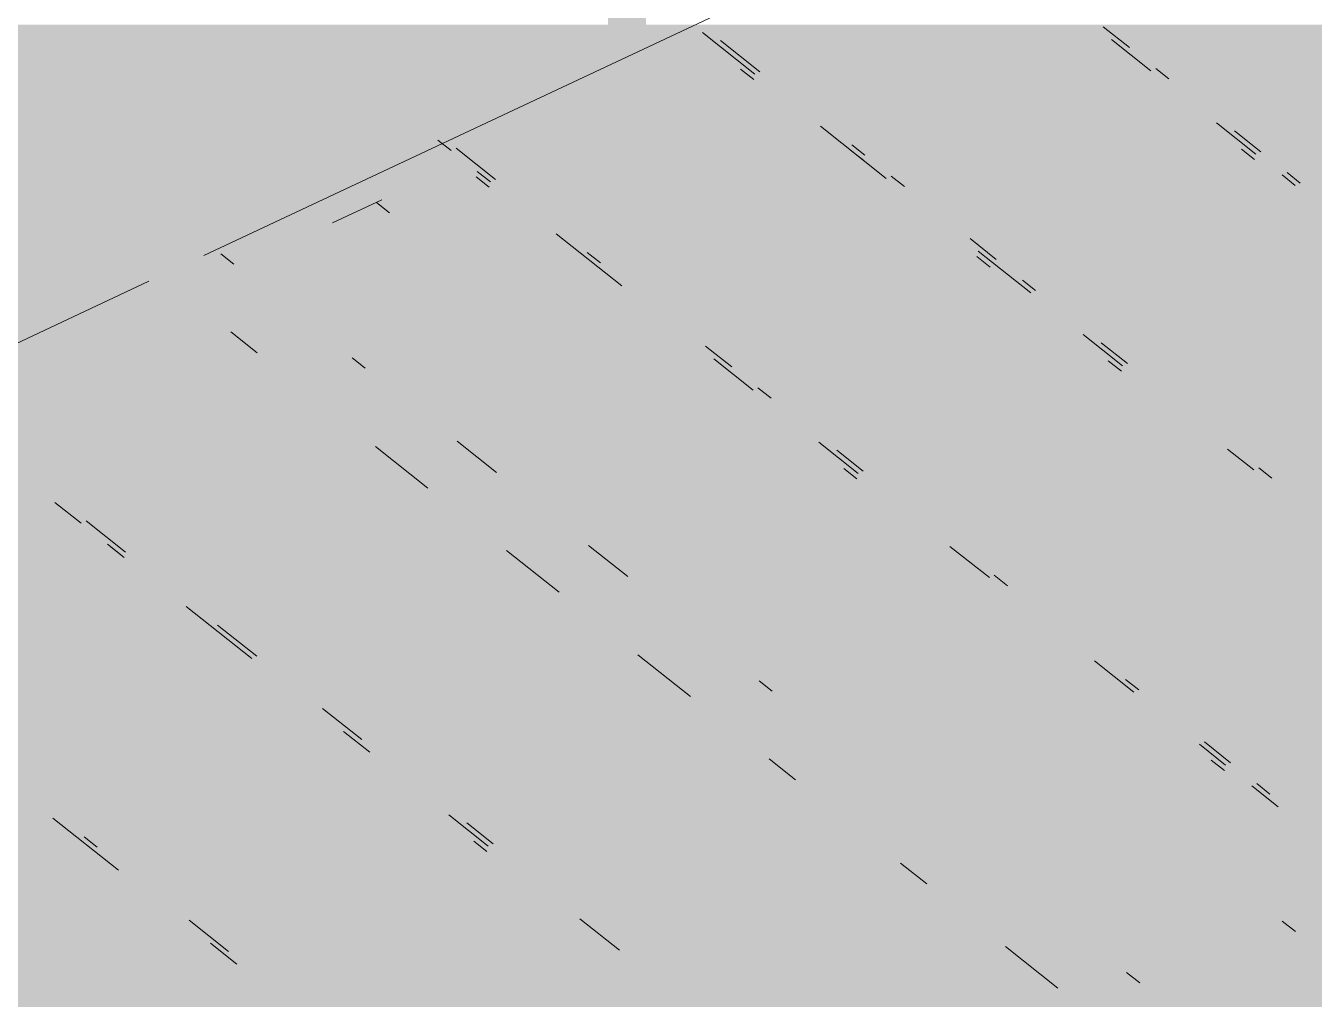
# Paper-space layout '03 3D Building and Roof' of a CAD drawing. Header units: millimetres. Extents: x 5 to 415, y 5 to 292.
# Drawn here: x 249.028 to 252.286, y 82.56 to 85.022 of the extents above; entities that cross this region are included whole.
import ezdxf

# ---------------------------------------------------------------- set-up
doc = ezdxf.new("R2010")
doc.units = ezdxf.units.MM
doc.layers.add('EXISTING', color=7, linetype='Continuous')
doc.layers.add('IMAGES', color=7, linetype='Continuous')

# ---------------------------------------------------------------- blocks, each defined once
blk = doc.blocks.new('SHEET_03')
at = {"layer": 'EXISTING', "color": 250, "lineweight": 9}
for p, q in [((249.4783, 84.4412), (253.2925, 86.2319)), ((250.7392, 85.0047), (250.8719, 84.8993)), ((251.8189, 84.9666), (251.7525, 85.0193)), ((250.8844, 84.9052), (250.7848, 84.9842)), ((251.7732, 84.9871), (251.8728, 84.9081)), ((250.8688, 84.8857), (250.8356, 84.9121)), ((251.9185, 84.8876), (251.8853, 84.9139)), ((252.0388, 84.7764), (252.1384, 84.6973)), ((251.0379, 84.7676), (251.2039, 84.6359)), ((252.1509, 84.7032), (252.0845, 84.7559)), ((250.0703, 84.7326), (250.1035, 84.7062)), ((250.2155, 84.6331), (250.1159, 84.7121)), ((251.15, 84.6945), (251.1168, 84.7208)), ((252.1352, 84.6837), (252.102, 84.7101)), ((251.1469, 84.6809), (251.1137, 84.7072)), ((250.1698, 84.6536), (250.203, 84.6272)), ((252.2048, 84.6447), (252.238, 84.6183)), ((252.2504, 84.6242), (252.2172, 84.6505)), ((250.1999, 84.6136), (250.1667, 84.6399)), ((251.2496, 84.6155), (251.2164, 84.6418)), ((249.8035, 84.5231), (249.9284, 84.5818)), ((249.948, 84.5486), (249.9148, 84.5749)), ((250.369, 84.4955), (250.535, 84.3638)), ((251.482, 84.4311), (251.4156, 84.4838)), ((250.4811, 84.4224), (250.4479, 84.4487)), ((251.4363, 84.4516), (251.569, 84.3462)), ((249.5544, 84.419), (249.5212, 84.4453)), ((251.4663, 84.4116), (251.4331, 84.438)), ((245.6786, 82.6574), (249.3388, 84.3757)), ((251.5815, 84.3521), (251.5483, 84.3784)), ((249.5467, 84.2477), (249.6131, 84.195)), ((251.7018, 84.2409), (251.8014, 84.1618)), ((251.8139, 84.1677), (251.7475, 84.2204)), ((250.813, 84.159), (250.7467, 84.2117)), ((249.8864, 84.1556), (249.8532, 84.1819)), ((250.7674, 84.1795), (250.8669, 84.1005)), ((251.7983, 84.1482), (251.7651, 84.1746)), ((250.9126, 84.08), (250.8794, 84.1063)), ((250.2184, 83.8922), (250.1188, 83.9712)), ((251.0329, 83.9688), (251.1325, 83.8897)), ((249.9119, 83.9579), (250.0447, 83.8526)), ((251.145, 83.8956), (251.0786, 83.9483)), ((252.067, 83.9511), (252.1334, 83.8985)), ((251.1294, 83.8761), (251.0962, 83.9025)), ((252.1791, 83.878), (252.1459, 83.9043)), ((249.1015, 83.8166), (249.1679, 83.764)), ((249.28, 83.6908), (249.1804, 83.7698)), ((249.2343, 83.7113), (249.2675, 83.685)), ((249.2769, 83.6772), (249.2437, 83.7035)), ((250.5503, 83.6288), (250.4507, 83.7078)), ((251.3649, 83.7054), (251.4645, 83.6263)), ((250.2438, 83.6945), (250.3766, 83.5892)), ((251.5102, 83.6059), (251.477, 83.6322)), ((249.4335, 83.5533), (249.5995, 83.4216)), ((249.612, 83.4274), (249.5124, 83.5064)), ((250.5758, 83.4312), (250.7086, 83.3258)), ((251.73, 83.4156), (251.8296, 83.3366)), ((250.9155, 83.3391), (250.8823, 83.3654)), ((251.8421, 83.3425), (251.8089, 83.3688)), ((249.8775, 83.2167), (249.7779, 83.2957)), ((249.8318, 83.2372), (249.8982, 83.1845)), ((252.0745, 83.1581), (252.0081, 83.2108)), ((251.9956, 83.2049), (252.062, 83.1522)), ((250.9077, 83.1678), (250.9741, 83.1151)), ((252.0589, 83.1386), (252.0257, 83.165)), ((252.1284, 83.0996), (252.1948, 83.0469)), ((252.1741, 83.0791), (252.1409, 83.1054)), ((249.0966, 83.0178), (249.2625, 82.8861)), ((250.0974, 83.0265), (250.197, 82.9475)), ((250.2095, 82.9533), (250.1431, 83.006)), ((249.2086, 82.9446), (249.1754, 82.9709)), ((250.1939, 82.9338), (250.1607, 82.9602)), ((251.2397, 82.9044), (251.3061, 82.8517)), ((249.5406, 82.6812), (249.441, 82.7602)), ((250.4294, 82.7631), (250.529, 82.6841)), ((252.2385, 82.7312), (252.2053, 82.7575)), ((249.4949, 82.7017), (249.5613, 82.649)), ((251.5053, 82.6937), (251.638, 82.5883)), ((251.8449, 82.6016), (251.8117, 82.6279))]:
    blk.add_line(p, q, dxfattribs=at)
at = {"layer": 'IMAGES', "color": 7}
for points in [[(250.5, 84.928), (250.5964, 84.928), (250.5, 85.1208), (250.5964, 85.1208)], [(245.4891, 84.928), (250.1145, 84.928), (245.4891, 85.0244), (250.1145, 85.0244)], [(250.1145, 84.928), (250.2109, 84.928), (250.1145, 85.0244), (250.2109, 85.0244)], [(250.2109, 84.928), (250.3073, 84.928), (250.2109, 85.0244), (250.3073, 85.0244)], [(250.3073, 84.928), (250.4036, 84.928), (250.3073, 85.0244), (250.4036, 85.0244)], [(250.4036, 84.928), (250.5, 84.928), (250.4036, 85.0244), (250.5, 85.0244)], [(250.5964, 84.928), (250.6927, 84.928), (250.5964, 85.0244), (250.6927, 85.0244)], [(250.6927, 84.928), (250.8855, 84.928), (250.6927, 85.0244), (250.8855, 85.0244)], [(250.8855, 84.928), (250.9818, 84.928), (250.8855, 85.0244), (250.9818, 85.0244)], [(250.9818, 84.928), (251.0782, 84.928), (250.9818, 85.0244), (251.0782, 85.0244)], [(251.0782, 84.928), (251.56, 84.928), (251.0782, 85.0244), (251.56, 85.0244)], [(251.56, 84.928), (251.6564, 84.928), (251.56, 85.0244), (251.6564, 85.0244)], [(251.6564, 84.928), (251.7527, 84.928), (251.6564, 85.0244), (251.7527, 85.0244)], [(251.7527, 84.928), (251.8491, 84.928), (251.7527, 85.0244), (251.8491, 85.0244)], [(251.8491, 84.928), (251.9455, 84.928), (251.8491, 85.0244), (251.9455, 85.0244)], [(251.9455, 84.928), (252.0418, 84.928), (251.9455, 85.0244), (252.0418, 85.0244)], [(252.0418, 84.928), (252.5236, 84.928), (252.0418, 85.0244), (252.5236, 85.0244)], [(245.1036, 84.8316), (249.9218, 84.8316), (245.1036, 84.928), (249.9218, 84.928)], [(249.9218, 84.8316), (250.0182, 84.8316), (249.9218, 84.928), (250.0182, 84.928)], [(250.0182, 84.8316), (250.1145, 84.8316), (250.0182, 84.928), (250.1145, 84.928)], [(250.1145, 84.8316), (250.2109, 84.8316), (250.1145, 84.928), (250.2109, 84.928)], [(250.2109, 84.8316), (250.4036, 84.8316), (250.2109, 84.928), (250.4036, 84.928)], [(250.4036, 84.8316), (250.5, 84.8316), (250.4036, 84.928), (250.5, 84.928)], [(250.5, 84.8316), (250.5964, 84.8316), (250.5, 84.928), (250.5964, 84.928)], [(250.5964, 84.8316), (250.6927, 84.8316), (250.5964, 84.928), (250.6927, 84.928)], [(250.6927, 84.8316), (250.7891, 84.8316), (250.6927, 84.928), (250.7891, 84.928)], [(250.7891, 84.8316), (250.9818, 84.8316), (250.7891, 84.928), (250.9818, 84.928)], [(250.9818, 84.8316), (251.0782, 84.8316), (250.9818, 84.928), (251.0782, 84.928)], [(251.0782, 84.8316), (251.6564, 84.8316), (251.0782, 84.928), (251.6564, 84.928)], [(251.6564, 84.8316), (251.7527, 84.8316), (251.6564, 84.928), (251.7527, 84.928)], [(251.7527, 84.8316), (251.8491, 84.8316), (251.7527, 84.928), (251.8491, 84.928)], [(251.8491, 84.8316), (251.9455, 84.8316), (251.8491, 84.928), (251.9455, 84.928)], [(251.9455, 84.8316), (252.0418, 84.8316), (251.9455, 84.928), (252.0418, 84.928)], [(252.0418, 84.8316), (252.1382, 84.8316), (252.0418, 84.928), (252.1382, 84.928)], [(252.1382, 84.8316), (252.62, 84.8316), (252.1382, 84.928), (252.62, 84.928)], [(244.9109, 84.7352), (249.7291, 84.7352), (244.9109, 84.8316), (249.7291, 84.8316)], [(249.7291, 84.7352), (249.8255, 84.7352), (249.7291, 84.8316), (249.8255, 84.8316)], [(249.8255, 84.7352), (249.9218, 84.7352), (249.8255, 84.8316), (249.9218, 84.8316)], [(249.9218, 84.7352), (250.0182, 84.7352), (249.9218, 84.8316), (250.0182, 84.8316)], [(250.0182, 84.7352), (250.1145, 84.7352), (250.0182, 84.8316), (250.1145, 84.8316)], [(250.1145, 84.7352), (250.3073, 84.7352), (250.1145, 84.8316), (250.3073, 84.8316)], [(250.3073, 84.7352), (250.4036, 84.7352), (250.3073, 84.8316), (250.4036, 84.8316)], [(250.4036, 84.7352), (250.5, 84.7352), (250.4036, 84.8316), (250.5, 84.8316)], [(250.5, 84.7352), (250.5964, 84.7352), (250.5, 84.8316), (250.5964, 84.8316)], [(250.5964, 84.7352), (250.6927, 84.7352), (250.5964, 84.8316), (250.6927, 84.8316)], [(250.6927, 84.7352), (250.7891, 84.7352), (250.6927, 84.8316), (250.7891, 84.8316)], [(250.7891, 84.7352), (250.8855, 84.7352), (250.7891, 84.8316), (250.8855, 84.8316)], [(250.8855, 84.7352), (250.9818, 84.7352), (250.8855, 84.8316), (250.9818, 84.8316)], [(250.9818, 84.7352), (251.0782, 84.7352), (250.9818, 84.8316), (251.0782, 84.8316)], [(251.0782, 84.7352), (251.1745, 84.7352), (251.0782, 84.8316), (251.1745, 84.8316)], [(251.1745, 84.7352), (251.2709, 84.7352), (251.1745, 84.8316), (251.2709, 84.8316)], [(251.2709, 84.7352), (251.7527, 84.7352), (251.2709, 84.8316), (251.7527, 84.8316)], [(251.7527, 84.7352), (251.9455, 84.7352), (251.7527, 84.8316), (251.9455, 84.8316)], [(251.9455, 84.7352), (252.1382, 84.7352), (251.9455, 84.8316), (252.1382, 84.8316)], [(252.1382, 84.7352), (252.2345, 84.7352), (252.1382, 84.8316), (252.2345, 84.8316)], [(252.2345, 84.7352), (252.3309, 84.7352), (252.2345, 84.8316), (252.3309, 84.8316)], [(244.7182, 84.6388), (249.5364, 84.6388), (244.7182, 84.7352), (249.5364, 84.7352)], [(249.5364, 84.6388), (249.7291, 84.6388), (249.5364, 84.7352), (249.7291, 84.7352)], [(249.7291, 84.6388), (249.8255, 84.6388), (249.7291, 84.7352), (249.8255, 84.7352)], [(249.8255, 84.6388), (249.9218, 84.6388), (249.8255, 84.7352), (249.9218, 84.7352)], [(249.9218, 84.6388), (250.0182, 84.6388), (249.9218, 84.7352), (250.0182, 84.7352)], [(250.0182, 84.6388), (250.1145, 84.6388), (250.0182, 84.7352), (250.1145, 84.7352)], [(250.1145, 84.6388), (250.2109, 84.6388), (250.1145, 84.7352), (250.2109, 84.7352)], [(250.2109, 84.6388), (250.3073, 84.6388), (250.2109, 84.7352), (250.3073, 84.7352)], [(250.3073, 84.6388), (250.4036, 84.6388), (250.3073, 84.7352), (250.4036, 84.7352)], [(250.4036, 84.5424), (250.5, 84.5424), (250.4036, 84.7352), (250.5, 84.7352)], [(250.5, 84.6388), (250.8855, 84.6388), (250.5, 84.7352), (250.8855, 84.7352)], [(250.8855, 84.6388), (250.9818, 84.6388), (250.8855, 84.7352), (250.9818, 84.7352)], [(250.9818, 84.6388), (251.0782, 84.6388), (250.9818, 84.7352), (251.0782, 84.7352)], [(251.0782, 84.6388), (251.2709, 84.6388), (251.0782, 84.7352), (251.2709, 84.7352)], [(251.2709, 84.6388), (251.3673, 84.6388), (251.2709, 84.7352), (251.3673, 84.7352)], [(251.3673, 84.6388), (251.9455, 84.6388), (251.3673, 84.7352), (251.9455, 84.7352)], [(251.9455, 84.6388), (252.0418, 84.6388), (251.9455, 84.7352), (252.0418, 84.7352)], [(252.0418, 84.6388), (252.2345, 84.6388), (252.0418, 84.7352), (252.2345, 84.7352)], [(252.2345, 84.6388), (252.4273, 84.6388), (252.2345, 84.7352), (252.4273, 84.7352)], [(244.5255, 84.5424), (249.44, 84.5424), (244.5255, 84.6388), (249.44, 84.6388)], [(249.44, 84.5424), (249.5364, 84.5424), (249.44, 84.6388), (249.5364, 84.6388)], [(249.5364, 84.5424), (249.6327, 84.5424), (249.5364, 84.6388), (249.6327, 84.6388)], [(249.6327, 84.5424), (249.7291, 84.5424), (249.6327, 84.6388), (249.7291, 84.6388)], [(249.7291, 84.5424), (249.8255, 84.5424), (249.7291, 84.6388), (249.8255, 84.6388)], [(249.8255, 84.446), (249.9218, 84.446), (249.8255, 84.6388), (249.9218, 84.6388)], [(249.9218, 84.5424), (250.0182, 84.5424), (249.9218, 84.6388), (250.0182, 84.6388)], [(250.0182, 84.5424), (250.2109, 84.5424), (250.0182, 84.6388), (250.2109, 84.6388)], [(250.2109, 84.5424), (250.3073, 84.5424), (250.2109, 84.6388), (250.3073, 84.6388)], [(250.3073, 84.5424), (250.4036, 84.5424), (250.3073, 84.6388), (250.4036, 84.6388)], [(250.5, 84.5424), (250.9818, 84.5424), (250.5, 84.6388), (250.9818, 84.6388)], [(250.9818, 84.5424), (251.0782, 84.5424), (250.9818, 84.6388), (251.0782, 84.6388)], [(251.0782, 84.5424), (251.1745, 84.5424), (251.0782, 84.6388), (251.1745, 84.6388)], [(251.1745, 84.5424), (251.3673, 84.5424), (251.1745, 84.6388), (251.3673, 84.6388)], [(251.3673, 84.5424), (251.4636, 84.5424), (251.3673, 84.6388), (251.4636, 84.6388)], [(251.4636, 84.5424), (252.0418, 84.5424), (251.4636, 84.6388), (252.0418, 84.6388)], [(252.0418, 84.5424), (252.1382, 84.5424), (252.0418, 84.6388), (252.1382, 84.6388)], [(252.1382, 84.446), (252.2345, 84.446), (252.1382, 84.6388), (252.2345, 84.6388)], [(252.2345, 84.5424), (252.4273, 84.5424), (252.2345, 84.6388), (252.4273, 84.6388)], [(244.4291, 84.446), (249.1509, 84.446), (244.4291, 84.5424), (249.1509, 84.5424)], [(249.1509, 84.446), (249.3436, 84.446), (249.1509, 84.5424), (249.3436, 84.5424)], [(249.3436, 84.446), (249.5364, 84.446), (249.3436, 84.5424), (249.5364, 84.5424)], [(249.5364, 84.446), (249.6327, 84.446), (249.5364, 84.5424), (249.6327, 84.5424)], [(249.6327, 84.446), (249.7291, 84.446), (249.6327, 84.5424), (249.7291, 84.5424)], [(249.7291, 84.446), (249.8255, 84.446), (249.7291, 84.5424), (249.8255, 84.5424)], [(249.9218, 84.3496), (250.0182, 84.3496), (249.9218, 84.5424), (250.0182, 84.5424)], [(250.0182, 84.446), (250.1145, 84.446), (250.0182, 84.5424), (250.1145, 84.5424)], [(250.1145, 84.446), (250.3073, 84.446), (250.1145, 84.5424), (250.3073, 84.5424)], [(250.3073, 84.446), (250.4036, 84.446), (250.3073, 84.5424), (250.4036, 84.5424)], [(250.4036, 84.446), (250.5, 84.446), (250.4036, 84.5424), (250.5, 84.5424)], [(250.5, 84.446), (250.5964, 84.446), (250.5, 84.5424), (250.5964, 84.5424)], [(250.5964, 84.446), (251.1745, 84.446), (250.5964, 84.5424), (251.1745, 84.5424)], [(251.1745, 84.446), (251.2709, 84.446), (251.1745, 84.5424), (251.2709, 84.5424)], [(251.2709, 84.446), (251.3673, 84.446), (251.2709, 84.5424), (251.3673, 84.5424)], [(251.3673, 84.446), (251.4636, 84.446), (251.3673, 84.5424), (251.4636, 84.5424)], [(251.4636, 84.446), (251.56, 84.446), (251.4636, 84.5424), (251.56, 84.5424)], [(251.56, 84.446), (251.6564, 84.446), (251.56, 84.5424), (251.6564, 84.5424)], [(251.6564, 84.446), (252.1382, 84.446), (251.6564, 84.5424), (252.1382, 84.5424)], [(252.2345, 84.446), (252.3309, 84.446), (252.2345, 84.5424), (252.3309, 84.5424)], [(248.9582, 84.3496), (249.0545, 84.3496), (248.9582, 84.446), (249.0545, 84.446)], [(249.0545, 84.3496), (249.1509, 84.3496), (249.0545, 84.446), (249.1509, 84.446)], [(249.1509, 84.3496), (249.2473, 84.3496), (249.1509, 84.446), (249.2473, 84.446)], [(249.2473, 84.3496), (249.44, 84.3496), (249.2473, 84.446), (249.44, 84.446)], [(249.44, 84.3496), (249.5364, 84.3496), (249.44, 84.446), (249.5364, 84.446)], [(249.5364, 84.3496), (249.7291, 84.3496), (249.5364, 84.446), (249.7291, 84.446)], [(249.7291, 84.3496), (249.8255, 84.3496), (249.7291, 84.446), (249.8255, 84.446)], [(249.8255, 84.3496), (249.9218, 84.3496), (249.8255, 84.446), (249.9218, 84.446)], [(250.0182, 84.3496), (250.1145, 84.3496), (250.0182, 84.446), (250.1145, 84.446)], [(250.1145, 84.3496), (250.2109, 84.3496), (250.1145, 84.446), (250.2109, 84.446)], [(250.2109, 84.3496), (250.3073, 84.3496), (250.2109, 84.446), (250.3073, 84.446)], [(250.3073, 84.3496), (250.4036, 84.3496), (250.3073, 84.446), (250.4036, 84.446)], [(250.4036, 84.3496), (250.5964, 84.3496), (250.4036, 84.446), (250.5964, 84.446)], [(250.5964, 84.3496), (251.2709, 84.3496), (250.5964, 84.446), (251.2709, 84.446)], [(251.2709, 84.3496), (251.3673, 84.3496), (251.2709, 84.446), (251.3673, 84.446)], [(251.3673, 84.3496), (251.4636, 84.3496), (251.3673, 84.446), (251.4636, 84.446)], [(251.4636, 84.3496), (251.56, 84.3496), (251.4636, 84.446), (251.56, 84.446)], [(251.56, 84.3496), (251.6564, 84.3496), (251.56, 84.446), (251.6564, 84.446)], [(251.6564, 84.3496), (251.7527, 84.3496), (251.6564, 84.446), (251.7527, 84.446)], [(251.7527, 84.3496), (252.2345, 84.3496), (251.7527, 84.446), (252.2345, 84.446)], [(252.2345, 84.3496), (252.3309, 84.3496), (252.2345, 84.446), (252.3309, 84.446)], [(248.9582, 84.2532), (249.1509, 84.2532), (248.9582, 84.3496), (249.1509, 84.3496)], [(249.1509, 84.2532), (249.2473, 84.2532), (249.1509, 84.3496), (249.2473, 84.3496)], [(249.2473, 84.2532), (249.3436, 84.2532), (249.2473, 84.3496), (249.3436, 84.3496)], [(249.3436, 84.2532), (249.44, 84.2532), (249.3436, 84.3496), (249.44, 84.3496)], [(249.44, 84.2532), (249.6327, 84.2532), (249.44, 84.3496), (249.6327, 84.3496)], [(249.6327, 84.2532), (249.7291, 84.2532), (249.6327, 84.3496), (249.7291, 84.3496)], [(249.7291, 84.2532), (249.8255, 84.2532), (249.7291, 84.3496), (249.8255, 84.3496)], [(249.8255, 84.2532), (250.0182, 84.2532), (249.8255, 84.3496), (250.0182, 84.3496)], [(250.0182, 84.2532), (250.1145, 84.2532), (250.0182, 84.3496), (250.1145, 84.3496)], [(250.1145, 84.2532), (250.2109, 84.2532), (250.1145, 84.3496), (250.2109, 84.3496)], [(250.2109, 84.2532), (250.3073, 84.2532), (250.2109, 84.3496), (250.3073, 84.3496)], [(250.3073, 84.2532), (250.4036, 84.2532), (250.3073, 84.3496), (250.4036, 84.3496)], [(250.4036, 84.2532), (250.5, 84.2532), (250.4036, 84.3496), (250.5, 84.3496)], [(250.5, 84.2532), (250.6927, 84.2532), (250.5, 84.3496), (250.6927, 84.3496)], [(250.6927, 84.2532), (250.7891, 84.2532), (250.6927, 84.3496), (250.7891, 84.3496)], [(250.7891, 84.2532), (250.8855, 84.2532), (250.7891, 84.3496), (250.8855, 84.3496)], [(250.8855, 84.2532), (251.3673, 84.2532), (250.8855, 84.3496), (251.3673, 84.3496)], [(251.3673, 84.2532), (251.4636, 84.2532), (251.3673, 84.3496), (251.4636, 84.3496)], [(251.4636, 84.2532), (251.56, 84.2532), (251.4636, 84.3496), (251.56, 84.3496)], [(251.56, 84.2532), (251.7527, 84.2532), (251.56, 84.3496), (251.7527, 84.3496)], [(251.7527, 84.2532), (251.8491, 84.2532), (251.7527, 84.3496), (251.8491, 84.3496)], [(251.8491, 84.2532), (252.4273, 84.2532), (251.8491, 84.3496), (252.4273, 84.3496)], [(248.8618, 84.1568), (249.0545, 84.1568), (248.8618, 84.2532), (249.0545, 84.2532)], [(249.0545, 84.1568), (249.1509, 84.1568), (249.0545, 84.2532), (249.1509, 84.2532)], [(249.1509, 84.1568), (249.2473, 84.1568), (249.1509, 84.2532), (249.2473, 84.2532)], [(249.2473, 84.1568), (249.3436, 84.1568), (249.2473, 84.2532), (249.3436, 84.2532)], [(249.3436, 84.1568), (249.44, 84.1568), (249.3436, 84.2532), (249.44, 84.2532)], [(249.44, 84.1568), (249.6327, 84.1568), (249.44, 84.2532), (249.6327, 84.2532)], [(249.6327, 84.1568), (249.7291, 84.1568), (249.6327, 84.2532), (249.7291, 84.2532)], [(249.7291, 84.1568), (249.8255, 84.1568), (249.7291, 84.2532), (249.8255, 84.2532)], [(249.8255, 84.1568), (249.9218, 84.1568), (249.8255, 84.2532), (249.9218, 84.2532)], [(249.9218, 84.1568), (250.1145, 84.1568), (249.9218, 84.2532), (250.1145, 84.2532)], [(250.1145, 84.1568), (250.2109, 84.1568), (250.1145, 84.2532), (250.2109, 84.2532)], [(250.2109, 84.1568), (250.3073, 84.1568), (250.2109, 84.2532), (250.3073, 84.2532)], [(250.3073, 84.1568), (250.4036, 84.1568), (250.3073, 84.2532), (250.4036, 84.2532)], [(250.4036, 84.1568), (250.5964, 84.1568), (250.4036, 84.2532), (250.5964, 84.2532)], [(250.5964, 84.1568), (250.6927, 84.1568), (250.5964, 84.2532), (250.6927, 84.2532)], [(250.6927, 84.1568), (250.8855, 84.1568), (250.6927, 84.2532), (250.8855, 84.2532)], [(250.8855, 84.1568), (250.9818, 84.1568), (250.8855, 84.2532), (250.9818, 84.2532)], [(250.9818, 84.1568), (251.4636, 84.1568), (250.9818, 84.2532), (251.4636, 84.2532)], [(251.4636, 84.1568), (251.56, 84.1568), (251.4636, 84.2532), (251.56, 84.2532)], [(251.56, 84.1568), (251.6564, 84.1568), (251.56, 84.2532), (251.6564, 84.2532)], [(251.6564, 84.1568), (251.7527, 84.1568), (251.6564, 84.2532), (251.7527, 84.2532)], [(251.7527, 84.1568), (251.8491, 84.1568), (251.7527, 84.2532), (251.8491, 84.2532)], [(251.8491, 84.1568), (251.9455, 84.1568), (251.8491, 84.2532), (251.9455, 84.2532)], [(251.9455, 84.1568), (252.0418, 84.1568), (251.9455, 84.2532), (252.0418, 84.2532)], [(252.0418, 84.1568), (252.5236, 84.1568), (252.0418, 84.2532), (252.5236, 84.2532)], [(248.9582, 84.0604), (249.1509, 84.0604), (248.9582, 84.1568), (249.1509, 84.1568)], [(249.1509, 84.0604), (249.2473, 84.0604), (249.1509, 84.1568), (249.2473, 84.1568)], [(249.2473, 84.0604), (249.44, 84.0604), (249.2473, 84.1568), (249.44, 84.1568)], [(249.44, 84.0604), (249.6327, 84.0604), (249.44, 84.1568), (249.6327, 84.1568)], [(249.6327, 84.0604), (249.8255, 84.0604), (249.6327, 84.1568), (249.8255, 84.1568)], [(249.8255, 84.0604), (250.0182, 84.0604), (249.8255, 84.1568), (250.0182, 84.1568)], [(250.0182, 84.0604), (250.1145, 84.0604), (250.0182, 84.1568), (250.1145, 84.1568)], [(250.1145, 84.0604), (250.3073, 84.0604), (250.1145, 84.1568), (250.3073, 84.1568)], [(250.3073, 84.0604), (250.4036, 84.0604), (250.3073, 84.1568), (250.4036, 84.1568)], [(250.4036, 84.0604), (250.5, 84.0604), (250.4036, 84.1568), (250.5, 84.1568)], [(250.5, 84.0604), (250.5964, 84.0604), (250.5, 84.1568), (250.5964, 84.1568)], [(250.5964, 84.0604), (250.6927, 84.0604), (250.5964, 84.1568), (250.6927, 84.1568)], [(250.6927, 84.0604), (250.7891, 84.0604), (250.6927, 84.1568), (250.7891, 84.1568)], [(250.7891, 84.0604), (250.9818, 84.0604), (250.7891, 84.1568), (250.9818, 84.1568)], [(250.9818, 84.0604), (251.0782, 84.0604), (250.9818, 84.1568), (251.0782, 84.1568)], [(251.0782, 84.0604), (251.56, 84.0604), (251.0782, 84.1568), (251.56, 84.1568)], [(251.56, 84.0604), (251.6564, 84.0604), (251.56, 84.1568), (251.6564, 84.1568)], [(251.6564, 84.0604), (251.7527, 84.0604), (251.6564, 84.1568), (251.7527, 84.1568)], [(251.7527, 84.0604), (251.9455, 84.0604), (251.7527, 84.1568), (251.9455, 84.1568)], [(251.9455, 84.0604), (252.0418, 84.0604), (251.9455, 84.1568), (252.0418, 84.1568)], [(252.0418, 84.0604), (252.62, 84.0604), (252.0418, 84.1568), (252.62, 84.1568)], [(248.9582, 83.964), (249.0545, 83.964), (248.9582, 84.0604), (249.0545, 84.0604)], [(249.0545, 83.964), (249.1509, 83.964), (249.0545, 84.0604), (249.1509, 84.0604)], [(249.1509, 83.964), (249.5364, 83.964), (249.1509, 84.0604), (249.5364, 84.0604)], [(249.5364, 83.964), (249.6327, 83.964), (249.5364, 84.0604), (249.6327, 84.0604)], [(249.6327, 83.964), (249.7291, 83.964), (249.6327, 84.0604), (249.7291, 84.0604)], [(249.7291, 83.964), (249.8255, 83.964), (249.7291, 84.0604), (249.8255, 84.0604)], [(249.8255, 83.964), (249.9218, 83.964), (249.8255, 84.0604), (249.9218, 84.0604)], [(249.9218, 83.964), (250.1145, 83.964), (249.9218, 84.0604), (250.1145, 84.0604)], [(250.1145, 83.964), (250.2109, 83.964), (250.1145, 84.0604), (250.2109, 84.0604)], [(250.2109, 83.964), (250.3073, 83.964), (250.2109, 84.0604), (250.3073, 84.0604)], [(250.3073, 83.8676), (250.4036, 83.8676), (250.3073, 84.0604), (250.4036, 84.0604)], [(250.4036, 83.964), (250.5, 83.964), (250.4036, 84.0604), (250.5, 84.0604)], [(250.5, 83.964), (250.5964, 83.964), (250.5, 84.0604), (250.5964, 84.0604)], [(250.5964, 83.964), (250.6927, 83.964), (250.5964, 84.0604), (250.6927, 84.0604)], [(250.6927, 83.964), (250.8855, 83.964), (250.6927, 84.0604), (250.8855, 84.0604)], [(250.8855, 83.964), (251.0782, 83.964), (250.8855, 84.0604), (251.0782, 84.0604)], [(251.0782, 83.964), (251.1745, 83.964), (251.0782, 84.0604), (251.1745, 84.0604)], [(251.1745, 83.964), (251.2709, 83.964), (251.1745, 84.0604), (251.2709, 84.0604)], [(251.2709, 83.964), (251.7527, 83.964), (251.2709, 84.0604), (251.7527, 84.0604)], [(251.7527, 83.964), (251.8491, 83.964), (251.7527, 84.0604), (251.8491, 84.0604)], [(251.8491, 83.8676), (251.9455, 83.8676), (251.8491, 84.0604), (251.9455, 84.0604)], [(251.9455, 83.964), (252.0418, 83.964), (251.9455, 84.0604), (252.0418, 84.0604)], [(252.0418, 83.964), (252.1382, 83.964), (252.0418, 84.0604), (252.1382, 84.0604)], [(252.1382, 83.964), (252.2345, 83.964), (252.1382, 84.0604), (252.2345, 84.0604)], [(252.2345, 83.964), (252.7164, 83.964), (252.2345, 84.0604), (252.7164, 84.0604)], [(248.9582, 83.8676), (249.0545, 83.8676), (248.9582, 83.964), (249.0545, 83.964)], [(249.0545, 83.8676), (249.1509, 83.8676), (249.0545, 83.964), (249.1509, 83.964)], [(249.1509, 83.8676), (249.7291, 83.8676), (249.1509, 83.964), (249.7291, 83.964)], [(249.7291, 83.8676), (249.8255, 83.8676), (249.7291, 83.964), (249.8255, 83.964)], [(249.8255, 83.8676), (250.0182, 83.8676), (249.8255, 83.964), (250.0182, 83.964)], [(250.0182, 83.8676), (250.1145, 83.8676), (250.0182, 83.964), (250.1145, 83.964)], [(250.1145, 83.8676), (250.2109, 83.8676), (250.1145, 83.964), (250.2109, 83.964)], [(250.2109, 83.8676), (250.3073, 83.8676), (250.2109, 83.964), (250.3073, 83.964)], [(250.4036, 83.8676), (250.5, 83.8676), (250.4036, 83.964), (250.5, 83.964)], [(250.5, 83.8676), (250.6927, 83.8676), (250.5, 83.964), (250.6927, 83.964)], [(250.6927, 83.8676), (250.7891, 83.8676), (250.6927, 83.964), (250.7891, 83.964)], [(250.7891, 83.8676), (250.8855, 83.8676), (250.7891, 83.964), (250.8855, 83.964)], [(250.8855, 83.8676), (250.9818, 83.8676), (250.8855, 83.964), (250.9818, 83.964)], [(250.9818, 83.8676), (251.1745, 83.8676), (250.9818, 83.964), (251.1745, 83.964)], [(251.1745, 83.8676), (251.2709, 83.8676), (251.1745, 83.964), (251.2709, 83.964)], [(251.2709, 83.8676), (251.8491, 83.8676), (251.2709, 83.964), (251.8491, 83.964)], [(251.9455, 83.8676), (252.0418, 83.8676), (251.9455, 83.964), (252.0418, 83.964)], [(252.0418, 83.8676), (252.1382, 83.8676), (252.0418, 83.964), (252.1382, 83.964)], [(252.1382, 83.8676), (252.2345, 83.8676), (252.1382, 83.964), (252.2345, 83.964)], [(252.2345, 83.8676), (252.3309, 83.8676), (252.2345, 83.964), (252.3309, 83.964)], [(248.9582, 83.7712), (249.1509, 83.7712), (248.9582, 83.8676), (249.1509, 83.8676)], [(249.1509, 83.7712), (249.2473, 83.7712), (249.1509, 83.8676), (249.2473, 83.8676)], [(249.2473, 83.7712), (249.3436, 83.7712), (249.2473, 83.8676), (249.3436, 83.8676)], [(249.3436, 83.7712), (249.8255, 83.7712), (249.3436, 83.8676), (249.8255, 83.8676)], [(249.8255, 83.7712), (249.9218, 83.7712), (249.8255, 83.8676), (249.9218, 83.8676)], [(249.9218, 83.7712), (250.0182, 83.7712), (249.9218, 83.8676), (250.0182, 83.8676)], [(250.0182, 83.7712), (250.1145, 83.7712), (250.0182, 83.8676), (250.1145, 83.8676)], [(250.1145, 83.7712), (250.2109, 83.7712), (250.1145, 83.8676), (250.2109, 83.8676)], [(250.2109, 83.7712), (250.4036, 83.7712), (250.2109, 83.8676), (250.4036, 83.8676)], [(250.4036, 83.7712), (250.5964, 83.7712), (250.4036, 83.8676), (250.5964, 83.8676)], [(250.5964, 83.7712), (250.6927, 83.7712), (250.5964, 83.8676), (250.6927, 83.8676)], [(250.6927, 83.7712), (250.7891, 83.7712), (250.6927, 83.8676), (250.7891, 83.8676)], [(250.7891, 83.7712), (250.8855, 83.7712), (250.7891, 83.8676), (250.8855, 83.8676)], [(250.8855, 83.7712), (250.9818, 83.7712), (250.8855, 83.8676), (250.9818, 83.8676)], [(250.9818, 83.7712), (251.0782, 83.7712), (250.9818, 83.8676), (251.0782, 83.8676)], [(251.0782, 83.7712), (251.1745, 83.7712), (251.0782, 83.8676), (251.1745, 83.8676)], [(251.1745, 83.7712), (251.2709, 83.7712), (251.1745, 83.8676), (251.2709, 83.8676)], [(251.2709, 83.7712), (251.3673, 83.7712), (251.2709, 83.8676), (251.3673, 83.8676)], [(251.3673, 83.7712), (251.4636, 83.7712), (251.3673, 83.8676), (251.4636, 83.8676)], [(251.4636, 83.7712), (251.9455, 83.7712), (251.4636, 83.8676), (251.9455, 83.8676)], [(251.9455, 83.7712), (252.1382, 83.7712), (251.9455, 83.8676), (252.1382, 83.8676)], [(252.1382, 83.7712), (252.3309, 83.7712), (252.1382, 83.8676), (252.3309, 83.8676)], [(248.9582, 83.6748), (249.1509, 83.6748), (248.9582, 83.7712), (249.1509, 83.7712)], [(249.1509, 83.6748), (249.3436, 83.6748), (249.1509, 83.7712), (249.3436, 83.7712)], [(249.3436, 83.6748), (249.44, 83.6748), (249.3436, 83.7712), (249.44, 83.7712)], [(249.44, 83.6748), (249.5364, 83.6748), (249.44, 83.7712), (249.5364, 83.7712)], [(249.5364, 83.6748), (249.9218, 83.6748), (249.5364, 83.7712), (249.9218, 83.7712)], [(249.9218, 83.6748), (250.0182, 83.6748), (249.9218, 83.7712), (250.0182, 83.7712)], [(250.0182, 83.6748), (250.1145, 83.6748), (250.0182, 83.7712), (250.1145, 83.7712)], [(250.1145, 83.6748), (250.2109, 83.6748), (250.1145, 83.7712), (250.2109, 83.7712)], [(250.2109, 83.6748), (250.3073, 83.6748), (250.2109, 83.7712), (250.3073, 83.7712)], [(250.3073, 83.6748), (250.4036, 83.6748), (250.3073, 83.7712), (250.4036, 83.7712)], [(250.4036, 83.6748), (250.5, 83.6748), (250.4036, 83.7712), (250.5, 83.7712)], [(250.5, 83.6748), (250.5964, 83.6748), (250.5, 83.7712), (250.5964, 83.7712)], [(250.5964, 83.6748), (250.6927, 83.6748), (250.5964, 83.7712), (250.6927, 83.7712)], [(250.6927, 83.6748), (250.7891, 83.6748), (250.6927, 83.7712), (250.7891, 83.7712)], [(250.7891, 83.6748), (250.8855, 83.6748), (250.7891, 83.7712), (250.8855, 83.7712)], [(250.8855, 83.6748), (250.9818, 83.6748), (250.8855, 83.7712), (250.9818, 83.7712)], [(250.9818, 83.6748), (251.0782, 83.6748), (250.9818, 83.7712), (251.0782, 83.7712)], [(251.0782, 83.6748), (251.2709, 83.6748), (251.0782, 83.7712), (251.2709, 83.7712)], [(251.2709, 83.6748), (251.3673, 83.6748), (251.2709, 83.7712), (251.3673, 83.7712)], [(251.3673, 83.6748), (251.4636, 83.6748), (251.3673, 83.7712), (251.4636, 83.7712)], [(251.4636, 83.6748), (251.56, 83.6748), (251.4636, 83.7712), (251.56, 83.7712)], [(251.56, 83.6748), (252.0418, 83.6748), (251.56, 83.7712), (252.0418, 83.7712)], [(252.0418, 83.6748), (252.1382, 83.6748), (252.0418, 83.7712), (252.1382, 83.7712)], [(252.1382, 83.6748), (252.2345, 83.6748), (252.1382, 83.7712), (252.2345, 83.7712)], [(252.2345, 83.6748), (252.4273, 83.6748), (252.2345, 83.7712), (252.4273, 83.7712)], [(248.5727, 83.5784), (249.0545, 83.5784), (248.5727, 83.6748), (249.0545, 83.6748)], [(249.0545, 83.5784), (249.1509, 83.5784), (249.0545, 83.6748), (249.1509, 83.6748)], [(249.1509, 83.5784), (249.2473, 83.5784), (249.1509, 83.6748), (249.2473, 83.6748)], [(249.2473, 83.5784), (249.44, 83.5784), (249.2473, 83.6748), (249.44, 83.6748)], [(249.44, 83.5784), (249.5364, 83.5784), (249.44, 83.6748), (249.5364, 83.6748)], [(249.5364, 83.5784), (249.6327, 83.5784), (249.5364, 83.6748), (249.6327, 83.6748)], [(249.6327, 83.5784), (250.0182, 83.5784), (249.6327, 83.6748), (250.0182, 83.6748)], [(250.0182, 83.5784), (250.1145, 83.5784), (250.0182, 83.6748), (250.1145, 83.6748)], [(250.1145, 83.5784), (250.2109, 83.5784), (250.1145, 83.6748), (250.2109, 83.6748)], [(250.2109, 83.5784), (250.3073, 83.5784), (250.2109, 83.6748), (250.3073, 83.6748)], [(250.3073, 83.5784), (250.5, 83.5784), (250.3073, 83.6748), (250.5, 83.6748)], [(250.5, 83.5784), (250.5964, 83.5784), (250.5, 83.6748), (250.5964, 83.6748)], [(250.5964, 83.5784), (250.6927, 83.5784), (250.5964, 83.6748), (250.6927, 83.6748)], [(250.6927, 83.5784), (250.7891, 83.5784), (250.6927, 83.6748), (250.7891, 83.6748)], [(250.7891, 83.5784), (250.8855, 83.5784), (250.7891, 83.6748), (250.8855, 83.6748)], [(250.8855, 83.5784), (250.9818, 83.5784), (250.8855, 83.6748), (250.9818, 83.6748)], [(250.9818, 83.5784), (251.0782, 83.5784), (250.9818, 83.6748), (251.0782, 83.6748)], [(251.0782, 83.5784), (251.1745, 83.5784), (251.0782, 83.6748), (251.1745, 83.6748)], [(251.1745, 83.5784), (251.3673, 83.5784), (251.1745, 83.6748), (251.3673, 83.6748)], [(251.3673, 83.5784), (251.56, 83.5784), (251.3673, 83.6748), (251.56, 83.6748)], [(251.56, 83.5784), (251.7527, 83.5784), (251.56, 83.6748), (251.7527, 83.6748)], [(251.7527, 83.5784), (252.2345, 83.5784), (251.7527, 83.6748), (252.2345, 83.6748)], [(252.2345, 83.5784), (252.3309, 83.5784), (252.2345, 83.6748), (252.3309, 83.6748)], [(248.5727, 83.482), (249.1509, 83.482), (248.5727, 83.5784), (249.1509, 83.5784)], [(249.1509, 83.482), (249.2473, 83.482), (249.1509, 83.5784), (249.2473, 83.5784)], [(249.2473, 83.482), (249.3436, 83.482), (249.2473, 83.5784), (249.3436, 83.5784)], [(249.3436, 83.482), (249.44, 83.482), (249.3436, 83.5784), (249.44, 83.5784)], [(249.44, 83.482), (249.5364, 83.482), (249.44, 83.5784), (249.5364, 83.5784)], [(249.5364, 83.482), (249.6327, 83.482), (249.5364, 83.5784), (249.6327, 83.5784)], [(249.6327, 83.482), (249.7291, 83.482), (249.6327, 83.5784), (249.7291, 83.5784)], [(249.7291, 83.482), (250.2109, 83.482), (249.7291, 83.5784), (250.2109, 83.5784)], [(250.2109, 83.482), (250.3073, 83.482), (250.2109, 83.5784), (250.3073, 83.5784)], [(250.3073, 83.482), (250.4036, 83.482), (250.3073, 83.5784), (250.4036, 83.5784)], [(250.4036, 83.482), (250.5, 83.482), (250.4036, 83.5784), (250.5, 83.5784)], [(250.5, 83.482), (250.5964, 83.482), (250.5, 83.5784), (250.5964, 83.5784)], [(250.5964, 83.482), (250.6927, 83.482), (250.5964, 83.5784), (250.6927, 83.5784)], [(250.6927, 83.482), (250.7891, 83.482), (250.6927, 83.5784), (250.7891, 83.5784)], [(250.7891, 83.482), (250.8855, 83.482), (250.7891, 83.5784), (250.8855, 83.5784)], [(250.8855, 83.482), (250.9818, 83.482), (250.8855, 83.5784), (250.9818, 83.5784)], [(250.9818, 83.482), (251.0782, 83.482), (250.9818, 83.5784), (251.0782, 83.5784)], [(251.0782, 83.482), (251.1745, 83.482), (251.0782, 83.5784), (251.1745, 83.5784)], [(251.1745, 83.482), (251.2709, 83.482), (251.1745, 83.5784), (251.2709, 83.5784)], [(251.2709, 83.482), (251.3673, 83.482), (251.2709, 83.5784), (251.3673, 83.5784)], [(251.3673, 83.482), (251.4636, 83.482), (251.3673, 83.5784), (251.4636, 83.5784)], [(251.4636, 83.482), (251.56, 83.482), (251.4636, 83.5784), (251.56, 83.5784)], [(251.56, 83.482), (251.7527, 83.482), (251.56, 83.5784), (251.7527, 83.5784)], [(251.7527, 83.482), (251.8491, 83.482), (251.7527, 83.5784), (251.8491, 83.5784)], [(251.8491, 83.482), (252.3309, 83.482), (251.8491, 83.5784), (252.3309, 83.5784)], [(248.8618, 83.3856), (249.3436, 83.3856), (248.8618, 83.482), (249.3436, 83.482)], [(249.3436, 83.3856), (249.44, 83.3856), (249.3436, 83.482), (249.44, 83.482)], [(249.44, 83.3856), (249.5364, 83.3856), (249.44, 83.482), (249.5364, 83.482)], [(249.5364, 83.3856), (249.6327, 83.3856), (249.5364, 83.482), (249.6327, 83.482)], [(249.6327, 83.3856), (249.7291, 83.3856), (249.6327, 83.482), (249.7291, 83.482)], [(249.7291, 83.3856), (249.8255, 83.3856), (249.7291, 83.482), (249.8255, 83.482)], [(249.8255, 83.3856), (250.3073, 83.3856), (249.8255, 83.482), (250.3073, 83.482)], [(250.3073, 83.3856), (250.4036, 83.3856), (250.3073, 83.482), (250.4036, 83.482)], [(250.4036, 83.3856), (250.5, 83.3856), (250.4036, 83.482), (250.5, 83.482)], [(250.5, 83.3856), (250.7891, 83.3856), (250.5, 83.482), (250.7891, 83.482)], [(250.7891, 83.3856), (250.8855, 83.3856), (250.7891, 83.482), (250.8855, 83.482)], [(250.8855, 83.3856), (251.0782, 83.3856), (250.8855, 83.482), (251.0782, 83.482)], [(251.0782, 83.3856), (251.1745, 83.3856), (251.0782, 83.482), (251.1745, 83.482)], [(251.1745, 83.3856), (251.2709, 83.3856), (251.1745, 83.482), (251.2709, 83.482)], [(251.2709, 83.3856), (251.3673, 83.3856), (251.2709, 83.482), (251.3673, 83.482)], [(251.3673, 83.3856), (251.4636, 83.3856), (251.3673, 83.482), (251.4636, 83.482)], [(251.4636, 83.3856), (251.56, 83.3856), (251.4636, 83.482), (251.56, 83.482)], [(251.56, 83.3856), (251.6564, 83.3856), (251.56, 83.482), (251.6564, 83.482)], [(251.6564, 83.3856), (251.7527, 83.3856), (251.6564, 83.482), (251.7527, 83.482)], [(251.7527, 83.3856), (251.8491, 83.3856), (251.7527, 83.482), (251.8491, 83.482)], [(251.8491, 83.3856), (252.4273, 83.3856), (251.8491, 83.482), (252.4273, 83.482)], [(248.9582, 83.2892), (249.44, 83.2892), (248.9582, 83.3856), (249.44, 83.3856)], [(249.44, 83.2892), (249.5364, 83.2892), (249.44, 83.3856), (249.5364, 83.3856)], [(249.5364, 83.2892), (249.6327, 83.2892), (249.5364, 83.3856), (249.6327, 83.3856)], [(249.6327, 83.2892), (249.8255, 83.2892), (249.6327, 83.3856), (249.8255, 83.3856)], [(249.8255, 83.2892), (249.9218, 83.2892), (249.8255, 83.3856), (249.9218, 83.3856)], [(249.9218, 83.2892), (250.0182, 83.2892), (249.9218, 83.3856), (250.0182, 83.3856)], [(250.0182, 83.2892), (250.4036, 83.2892), (250.0182, 83.3856), (250.4036, 83.3856)], [(250.4036, 83.2892), (250.5, 83.2892), (250.4036, 83.3856), (250.5, 83.3856)], [(250.5, 83.2892), (250.5964, 83.2892), (250.5, 83.3856), (250.5964, 83.3856)], [(250.5964, 83.2892), (250.6927, 83.2892), (250.5964, 83.3856), (250.6927, 83.3856)], [(250.6927, 83.2892), (250.7891, 83.2892), (250.6927, 83.3856), (250.7891, 83.3856)], [(250.7891, 83.2892), (250.8855, 83.2892), (250.7891, 83.3856), (250.8855, 83.3856)], [(250.8855, 83.2892), (250.9818, 83.2892), (250.8855, 83.3856), (250.9818, 83.3856)], [(250.9818, 83.2892), (251.0782, 83.2892), (250.9818, 83.3856), (251.0782, 83.3856)], [(251.0782, 83.2892), (251.1745, 83.2892), (251.0782, 83.3856), (251.1745, 83.3856)], [(251.1745, 83.2892), (251.2709, 83.2892), (251.1745, 83.3856), (251.2709, 83.3856)], [(251.2709, 83.2892), (251.3673, 83.2892), (251.2709, 83.3856), (251.3673, 83.3856)], [(251.3673, 83.2892), (251.4636, 83.2892), (251.3673, 83.3856), (251.4636, 83.3856)], [(251.4636, 83.2892), (251.56, 83.2892), (251.4636, 83.3856), (251.56, 83.3856)], [(251.56, 83.2892), (251.6564, 83.2892), (251.56, 83.3856), (251.6564, 83.3856)], [(251.6564, 83.2892), (251.7527, 83.2892), (251.6564, 83.3856), (251.7527, 83.3856)], [(251.7527, 83.2892), (251.9455, 83.2892), (251.7527, 83.3856), (251.9455, 83.3856)], [(251.9455, 83.2892), (252.0418, 83.2892), (251.9455, 83.3856), (252.0418, 83.3856)], [(252.0418, 83.2892), (252.1382, 83.2892), (252.0418, 83.3856), (252.1382, 83.3856)], [(252.1382, 83.2892), (252.62, 83.2892), (252.1382, 83.3856), (252.62, 83.3856)], [(248.9582, 83.1928), (249.0545, 83.1928), (248.9582, 83.2892), (249.0545, 83.2892)], [(249.0545, 83.1928), (249.5364, 83.1928), (249.0545, 83.2892), (249.5364, 83.2892)], [(249.5364, 83.1928), (249.7291, 83.1928), (249.5364, 83.2892), (249.7291, 83.2892)], [(249.7291, 83.1928), (249.9218, 83.1928), (249.7291, 83.2892), (249.9218, 83.2892)], [(249.9218, 83.1928), (250.0182, 83.1928), (249.9218, 83.2892), (250.0182, 83.2892)], [(250.0182, 83.1928), (250.1145, 83.1928), (250.0182, 83.2892), (250.1145, 83.2892)], [(250.1145, 83.1928), (250.5964, 83.1928), (250.1145, 83.2892), (250.5964, 83.2892)], [(250.5964, 83.1928), (250.6927, 83.1928), (250.5964, 83.2892), (250.6927, 83.2892)], [(250.6927, 83.1928), (250.7891, 83.1928), (250.6927, 83.2892), (250.7891, 83.2892)], [(250.7891, 83.1928), (251.0782, 83.1928), (250.7891, 83.2892), (251.0782, 83.2892)], [(251.0782, 83.1928), (251.1745, 83.1928), (251.0782, 83.2892), (251.1745, 83.2892)], [(251.1745, 83.1928), (251.3673, 83.1928), (251.1745, 83.2892), (251.3673, 83.2892)], [(251.3673, 83.1928), (251.4636, 83.1928), (251.3673, 83.2892), (251.4636, 83.2892)], [(251.4636, 83.1928), (251.56, 83.1928), (251.4636, 83.2892), (251.56, 83.2892)], [(251.56, 83.1928), (251.6564, 83.1928), (251.56, 83.2892), (251.6564, 83.2892)], [(251.6564, 83.1928), (251.7527, 83.1928), (251.6564, 83.2892), (251.7527, 83.2892)], [(251.7527, 83.1928), (251.8491, 83.1928), (251.7527, 83.2892), (251.8491, 83.2892)], [(251.8491, 83.1928), (251.9455, 83.1928), (251.8491, 83.2892), (251.9455, 83.2892)], [(251.9455, 83.0964), (252.0418, 83.0964), (251.9455, 83.2892), (252.0418, 83.2892)], [(252.0418, 83.1928), (252.1382, 83.1928), (252.0418, 83.2892), (252.1382, 83.2892)], [(252.1382, 83.1928), (252.2345, 83.1928), (252.1382, 83.2892), (252.2345, 83.2892)], [(252.2345, 83.1928), (252.7164, 83.1928), (252.2345, 83.2892), (252.7164, 83.2892)], [(248.8618, 83.0964), (249.0545, 83.0964), (248.8618, 83.1928), (249.0545, 83.1928)], [(249.0545, 83.0964), (249.1509, 83.0964), (249.0545, 83.1928), (249.1509, 83.1928)], [(249.1509, 83.0964), (249.2473, 83.0964), (249.1509, 83.1928), (249.2473, 83.1928)], [(249.2473, 83.0964), (249.7291, 83.0964), (249.2473, 83.1928), (249.7291, 83.1928)], [(249.7291, 83.0964), (249.8255, 83.0964), (249.7291, 83.1928), (249.8255, 83.1928)], [(249.8255, 83.0964), (250.0182, 83.0964), (249.8255, 83.1928), (250.0182, 83.1928)], [(250.0182, 83.0964), (250.1145, 83.0964), (250.0182, 83.1928), (250.1145, 83.1928)], [(250.1145, 83.0964), (250.2109, 83.0964), (250.1145, 83.1928), (250.2109, 83.1928)], [(250.2109, 83.0964), (250.6927, 83.0964), (250.2109, 83.1928), (250.6927, 83.1928)], [(250.6927, 83.0964), (250.7891, 83.0964), (250.6927, 83.1928), (250.7891, 83.1928)], [(250.7891, 83.0964), (250.8855, 83.0964), (250.7891, 83.1928), (250.8855, 83.1928)], [(250.8855, 83.0964), (250.9818, 83.0964), (250.8855, 83.1928), (250.9818, 83.1928)], [(250.9818, 83.0964), (251.0782, 83.0964), (250.9818, 83.1928), (251.0782, 83.1928)], [(251.0782, 83), (251.1745, 83), (251.0782, 83.1928), (251.1745, 83.1928)], [(251.1745, 83.0964), (251.2709, 83.0964), (251.1745, 83.1928), (251.2709, 83.1928)], [(251.2709, 83.0964), (251.3673, 83.0964), (251.2709, 83.1928), (251.3673, 83.1928)], [(251.3673, 83.0964), (251.4636, 83.0964), (251.3673, 83.1928), (251.4636, 83.1928)], [(251.4636, 83.0964), (251.56, 83.0964), (251.4636, 83.1928), (251.56, 83.1928)], [(251.56, 83.0964), (251.6564, 83.0964), (251.56, 83.1928), (251.6564, 83.1928)], [(251.6564, 83.0964), (251.7527, 83.0964), (251.6564, 83.1928), (251.7527, 83.1928)], [(251.7527, 83.0964), (251.8491, 83.0964), (251.7527, 83.1928), (251.8491, 83.1928)], [(251.8491, 83.0964), (251.9455, 83.0964), (251.8491, 83.1928), (251.9455, 83.1928)], [(252.0418, 83.0964), (252.1382, 83.0964), (252.0418, 83.1928), (252.1382, 83.1928)], [(252.1382, 83.0964), (252.2345, 83.0964), (252.1382, 83.1928), (252.2345, 83.1928)], [(252.2345, 83.0964), (252.3309, 83.0964), (252.2345, 83.1928), (252.3309, 83.1928)], [(248.9582, 83), (249.0545, 83), (248.9582, 83.0964), (249.0545, 83.0964)], [(249.0545, 83), (249.1509, 83), (249.0545, 83.0964), (249.1509, 83.0964)], [(249.1509, 83), (249.2473, 83), (249.1509, 83.0964), (249.2473, 83.0964)], [(249.2473, 83), (249.3436, 83), (249.2473, 83.0964), (249.3436, 83.0964)], [(249.3436, 83), (249.9218, 83), (249.3436, 83.0964), (249.9218, 83.0964)], [(249.9218, 83), (250.0182, 83), (249.9218, 83.0964), (250.0182, 83.0964)], [(250.0182, 83), (250.1145, 83), (250.0182, 83.0964), (250.1145, 83.0964)], [(250.1145, 83), (250.2109, 83), (250.1145, 83.0964), (250.2109, 83.0964)], [(250.2109, 83), (250.7891, 83), (250.2109, 83.0964), (250.7891, 83.0964)], [(250.7891, 83), (250.8855, 83), (250.7891, 83.0964), (250.8855, 83.0964)], [(250.8855, 83), (250.9818, 83), (250.8855, 83.0964), (250.9818, 83.0964)], [(250.9818, 83), (251.0782, 83), (250.9818, 83.0964), (251.0782, 83.0964)], [(251.1745, 83), (251.2709, 83), (251.1745, 83.0964), (251.2709, 83.0964)], [(251.2709, 83), (251.3673, 83), (251.2709, 83.0964), (251.3673, 83.0964)], [(251.3673, 83), (251.56, 83), (251.3673, 83.0964), (251.56, 83.0964)], [(251.56, 83), (251.6564, 83), (251.56, 83.0964), (251.6564, 83.0964)], [(251.6564, 83), (251.7527, 83), (251.6564, 83.0964), (251.7527, 83.0964)], [(251.7527, 83), (251.8491, 83), (251.7527, 83.0964), (251.8491, 83.0964)], [(251.8491, 83), (251.9455, 83), (251.8491, 83.0964), (251.9455, 83.0964)], [(251.9455, 83), (252.0418, 83), (251.9455, 83.0964), (252.0418, 83.0964)], [(252.0418, 83), (252.1382, 83), (252.0418, 83.0964), (252.1382, 83.0964)], [(252.1382, 83), (252.2345, 83), (252.1382, 83.0964), (252.2345, 83.0964)], [(252.2345, 82.9036), (252.3309, 82.9036), (252.2345, 83.0964), (252.3309, 83.0964)], [(248.9582, 82.9036), (249.0545, 82.9036), (248.9582, 83), (249.0545, 83)], [(249.0545, 82.9036), (249.2473, 82.9036), (249.0545, 83), (249.2473, 83)], [(249.2473, 82.9036), (249.3436, 82.9036), (249.2473, 83), (249.3436, 83)], [(249.3436, 82.9036), (249.44, 82.9036), (249.3436, 83), (249.44, 83)], [(249.44, 82.9036), (249.9218, 82.9036), (249.44, 83), (249.9218, 83)], [(249.9218, 82.9036), (250.0182, 82.9036), (249.9218, 83), (250.0182, 83)], [(250.0182, 82.9036), (250.1145, 82.9036), (250.0182, 83), (250.1145, 83)], [(250.1145, 82.9036), (250.3073, 82.9036), (250.1145, 83), (250.3073, 83)], [(250.3073, 82.9036), (250.4036, 82.9036), (250.3073, 83), (250.4036, 83)], [(250.4036, 82.9036), (250.8855, 82.9036), (250.4036, 83), (250.8855, 83)], [(250.8855, 82.9036), (250.9818, 82.9036), (250.8855, 83), (250.9818, 83)], [(250.9818, 82.9036), (251.0782, 82.9036), (250.9818, 83), (251.0782, 83)], [(251.0782, 82.9036), (251.1745, 82.9036), (251.0782, 83), (251.1745, 83)], [(251.1745, 82.9036), (251.4636, 82.9036), (251.1745, 83), (251.4636, 83)], [(251.4636, 82.9036), (251.56, 82.9036), (251.4636, 83), (251.56, 83)], [(251.56, 82.9036), (251.6564, 82.9036), (251.56, 83), (251.6564, 83)], [(251.6564, 82.9036), (251.7527, 82.9036), (251.6564, 83), (251.7527, 83)], [(251.7527, 82.9036), (251.8491, 82.9036), (251.7527, 83), (251.8491, 83)], [(251.8491, 82.9036), (251.9455, 82.9036), (251.8491, 83), (251.9455, 83)], [(251.9455, 82.9036), (252.0418, 82.9036), (251.9455, 83), (252.0418, 83)], [(252.0418, 82.9036), (252.1382, 82.9036), (252.0418, 83), (252.1382, 83)], [(252.1382, 82.9036), (252.2345, 82.9036), (252.1382, 83), (252.2345, 83)], [(248.4764, 82.8072), (249.0545, 82.8072), (248.4764, 82.9036), (249.0545, 82.9036)], [(249.0545, 82.8072), (249.1509, 82.8072), (249.0545, 82.9036), (249.1509, 82.9036)], [(249.1509, 82.8072), (249.44, 82.8072), (249.1509, 82.9036), (249.44, 82.9036)], [(249.44, 82.8072), (249.5364, 82.8072), (249.44, 82.9036), (249.5364, 82.9036)], [(249.5364, 82.8072), (250.0182, 82.8072), (249.5364, 82.9036), (250.0182, 82.9036)], [(250.0182, 82.8072), (250.1145, 82.8072), (250.0182, 82.9036), (250.1145, 82.9036)], [(250.1145, 82.8072), (250.2109, 82.8072), (250.1145, 82.9036), (250.2109, 82.9036)], [(250.2109, 82.8072), (250.3073, 82.8072), (250.2109, 82.9036), (250.3073, 82.9036)], [(250.3073, 82.8072), (250.4036, 82.8072), (250.3073, 82.9036), (250.4036, 82.9036)], [(250.4036, 82.8072), (250.5964, 82.8072), (250.4036, 82.9036), (250.5964, 82.9036)], [(250.5964, 82.8072), (250.9818, 82.8072), (250.5964, 82.9036), (250.9818, 82.9036)], [(250.9818, 82.8072), (251.0782, 82.8072), (250.9818, 82.9036), (251.0782, 82.9036)], [(251.0782, 82.8072), (251.1745, 82.8072), (251.0782, 82.9036), (251.1745, 82.9036)], [(251.1745, 82.8072), (251.2709, 82.8072), (251.1745, 82.9036), (251.2709, 82.9036)], [(251.2709, 82.8072), (251.3673, 82.8072), (251.2709, 82.9036), (251.3673, 82.9036)], [(251.3673, 82.7108), (251.4636, 82.7108), (251.3673, 82.9036), (251.4636, 82.9036)], [(251.4636, 82.8072), (251.56, 82.8072), (251.4636, 82.9036), (251.56, 82.9036)], [(251.56, 82.8072), (251.6564, 82.8072), (251.56, 82.9036), (251.6564, 82.9036)], [(251.6564, 82.8072), (251.8491, 82.8072), (251.6564, 82.9036), (251.8491, 82.9036)], [(251.8491, 82.8072), (251.9455, 82.8072), (251.8491, 82.9036), (251.9455, 82.9036)], [(251.9455, 82.8072), (252.0418, 82.8072), (251.9455, 82.9036), (252.0418, 82.9036)], [(252.0418, 82.8072), (252.1382, 82.8072), (252.0418, 82.9036), (252.1382, 82.9036)], [(252.1382, 82.8072), (252.3309, 82.8072), (252.1382, 82.9036), (252.3309, 82.9036)], [(248.6691, 82.7108), (249.1509, 82.7108), (248.6691, 82.8072), (249.1509, 82.8072)], [(249.1509, 82.7108), (249.2473, 82.7108), (249.1509, 82.8072), (249.2473, 82.8072)], [(249.2473, 82.7108), (249.3436, 82.7108), (249.2473, 82.8072), (249.3436, 82.8072)], [(249.3436, 82.7108), (249.5364, 82.7108), (249.3436, 82.8072), (249.5364, 82.8072)], [(249.5364, 82.7108), (250.2109, 82.7108), (249.5364, 82.8072), (250.2109, 82.8072)], [(250.2109, 82.7108), (250.3073, 82.7108), (250.2109, 82.8072), (250.3073, 82.8072)], [(250.3073, 82.7108), (250.4036, 82.7108), (250.3073, 82.8072), (250.4036, 82.8072)], [(250.4036, 82.7108), (250.5, 82.7108), (250.4036, 82.8072), (250.5, 82.8072)], [(250.5, 82.7108), (250.5964, 82.7108), (250.5, 82.8072), (250.5964, 82.8072)], [(250.5964, 82.7108), (250.6927, 82.7108), (250.5964, 82.8072), (250.6927, 82.8072)], [(250.6927, 82.7108), (251.1745, 82.7108), (250.6927, 82.8072), (251.1745, 82.8072)], [(251.1745, 82.7108), (251.2709, 82.7108), (251.1745, 82.8072), (251.2709, 82.8072)], [(251.2709, 82.7108), (251.3673, 82.7108), (251.2709, 82.8072), (251.3673, 82.8072)], [(251.4636, 82.7108), (251.56, 82.7108), (251.4636, 82.8072), (251.56, 82.8072)], [(251.56, 82.7108), (251.6564, 82.7108), (251.56, 82.8072), (251.6564, 82.8072)], [(251.6564, 82.7108), (251.7527, 82.7108), (251.6564, 82.8072), (251.7527, 82.8072)], [(251.7527, 82.7108), (251.9455, 82.7108), (251.7527, 82.8072), (251.9455, 82.8072)], [(251.9455, 82.7108), (252.0418, 82.7108), (251.9455, 82.8072), (252.0418, 82.8072)], [(252.0418, 82.7108), (252.1382, 82.7108), (252.0418, 82.8072), (252.1382, 82.8072)], [(252.1382, 82.7108), (252.2345, 82.7108), (252.1382, 82.8072), (252.2345, 82.8072)], [(252.2345, 82.7108), (252.3309, 82.7108), (252.2345, 82.8072), (252.3309, 82.8072)], [(248.8618, 82.6144), (249.44, 82.6144), (248.8618, 82.7108), (249.44, 82.7108)], [(249.44, 82.6144), (249.6327, 82.6144), (249.44, 82.7108), (249.6327, 82.7108)], [(249.6327, 82.6144), (249.7291, 82.6144), (249.6327, 82.7108), (249.7291, 82.7108)], [(249.7291, 82.6144), (249.8255, 82.6144), (249.7291, 82.7108), (249.8255, 82.7108)], [(249.8255, 82.6144), (250.3073, 82.6144), (249.8255, 82.7108), (250.3073, 82.7108)], [(250.3073, 82.6144), (250.4036, 82.6144), (250.3073, 82.7108), (250.4036, 82.7108)], [(250.4036, 82.6144), (250.5, 82.6144), (250.4036, 82.7108), (250.5, 82.7108)], [(250.5, 82.6144), (250.5964, 82.6144), (250.5, 82.7108), (250.5964, 82.7108)], [(250.5964, 82.6144), (250.6927, 82.6144), (250.5964, 82.7108), (250.6927, 82.7108)], [(250.6927, 82.6144), (250.7891, 82.6144), (250.6927, 82.7108), (250.7891, 82.7108)], [(250.7891, 82.6144), (250.8855, 82.6144), (250.7891, 82.7108), (250.8855, 82.7108)], [(250.8855, 82.6144), (251.2709, 82.6144), (250.8855, 82.7108), (251.2709, 82.7108)], [(251.2709, 82.6144), (251.3673, 82.6144), (251.2709, 82.7108), (251.3673, 82.7108)], [(251.3673, 82.6144), (251.4636, 82.6144), (251.3673, 82.7108), (251.4636, 82.7108)], [(251.4636, 82.6144), (251.56, 82.6144), (251.4636, 82.7108), (251.56, 82.7108)], [(251.56, 82.6144), (251.6564, 82.6144), (251.56, 82.7108), (251.6564, 82.7108)], [(251.6564, 82.6144), (251.7527, 82.6144), (251.6564, 82.7108), (251.7527, 82.7108)], [(251.7527, 82.6144), (251.8491, 82.6144), (251.7527, 82.7108), (251.8491, 82.7108)], [(251.8491, 82.6144), (252.0418, 82.6144), (251.8491, 82.7108), (252.0418, 82.7108)], [(252.0418, 82.6144), (252.1382, 82.6144), (252.0418, 82.7108), (252.1382, 82.7108)], [(252.1382, 82.6144), (252.2345, 82.6144), (252.1382, 82.7108), (252.2345, 82.7108)], [(252.2345, 82.6144), (252.3309, 82.6144), (252.2345, 82.7108), (252.3309, 82.7108)], [(248.9582, 82.518), (249.44, 82.518), (248.9582, 82.6144), (249.44, 82.6144)], [(249.44, 82.518), (249.5364, 82.518), (249.44, 82.6144), (249.5364, 82.6144)], [(249.5364, 82.518), (249.7291, 82.518), (249.5364, 82.6144), (249.7291, 82.6144)], [(249.7291, 82.518), (249.8255, 82.518), (249.7291, 82.6144), (249.8255, 82.6144)], [(249.8255, 82.518), (249.9218, 82.518), (249.8255, 82.6144), (249.9218, 82.6144)], [(249.9218, 82.518), (250.4036, 82.518), (249.9218, 82.6144), (250.4036, 82.6144)], [(250.4036, 82.518), (250.5, 82.518), (250.4036, 82.6144), (250.5, 82.6144)], [(250.5, 82.518), (250.5964, 82.518), (250.5, 82.6144), (250.5964, 82.6144)], [(250.5964, 82.518), (250.6927, 82.518), (250.5964, 82.6144), (250.6927, 82.6144)], [(250.6927, 82.518), (250.7891, 82.518), (250.6927, 82.6144), (250.7891, 82.6144)], [(250.7891, 82.518), (250.8855, 82.518), (250.7891, 82.6144), (250.8855, 82.6144)], [(250.8855, 82.518), (250.9818, 82.518), (250.8855, 82.6144), (250.9818, 82.6144)], [(250.9818, 82.518), (251.3673, 82.518), (250.9818, 82.6144), (251.3673, 82.6144)], [(251.3673, 82.518), (251.56, 82.518), (251.3673, 82.6144), (251.56, 82.6144)], [(251.56, 82.518), (251.6564, 82.518), (251.56, 82.6144), (251.6564, 82.6144)], [(251.6564, 82.518), (251.8491, 82.518), (251.6564, 82.6144), (251.8491, 82.6144)], [(251.8491, 82.518), (251.9455, 82.518), (251.8491, 82.6144), (251.9455, 82.6144)], [(251.9455, 82.518), (252.0418, 82.518), (251.9455, 82.6144), (252.0418, 82.6144)], [(252.0418, 82.518), (252.1382, 82.518), (252.0418, 82.6144), (252.1382, 82.6144)], [(252.1382, 82.518), (252.2345, 82.518), (252.1382, 82.6144), (252.2345, 82.6144)], [(252.2345, 82.518), (252.3309, 82.518), (252.2345, 82.6144), (252.3309, 82.6144)]]:
    blk.add_solid(points, dxfattribs=at)

psp = doc.layouts.new('03 3D Building and Roof')

# ---------------------------------------------------------------- block references
psp.add_blockref('SHEET_03', (0, 0))

doc.saveas('drawing.dxf')
